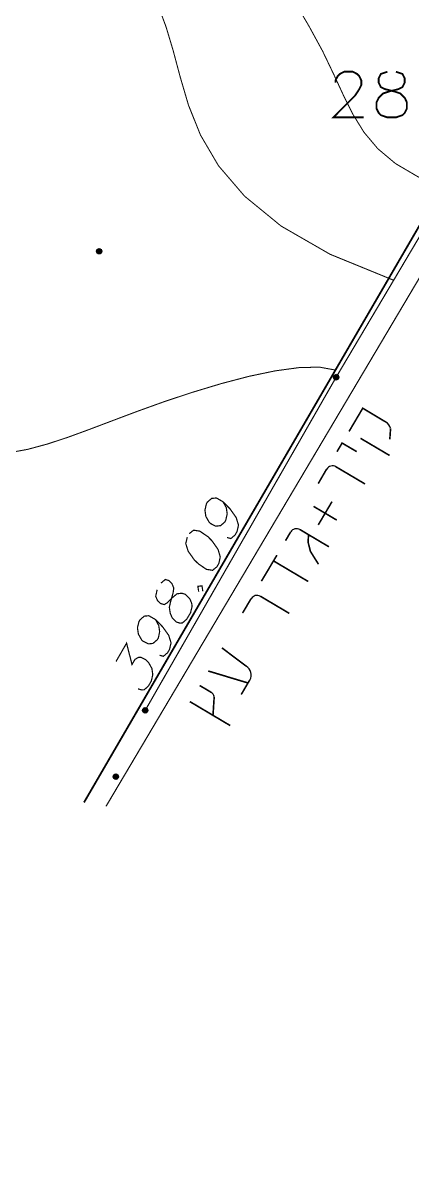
# Model space of a CAD drawing. Extents: x 489 to 720, y 1028 to 1176.
# Drawn here: x 504.79 to 508.65, y 1052.75 to 1064.1 of the extents above; entities that cross this region are included whole.
import ezdxf

# ---------------------------------------------------------------- set-up
doc = ezdxf.new("R2010")
doc.units = 0
doc.header["$MEASUREMENT"] = 0
for name, color, linetype in [('1501-GADER-EZ', 7, 'Continuous'), ('1501-KIR-BETON', 7, 'Continuous'), ('1501-TOPO', 7, 'Continuous'), ('1506', 7, 'Continuous'), ('2602-KIR-BETON', 7, 'Continuous'), ('M1602', 7, 'Continuous')]:
    doc.layers.add(name, color=color, linetype=linetype)

msp = doc.modelspace()

# ---------------------------------------------------------------- hatches: boundary and pattern name
at = {"layer": '1501-GADER-EZ', "linetype": 'Continuous', "ltscale": 0.045455}
for points in [[(505.691, 1056.645), (505.737, 1056.617), (505.688, 1056.634)], [(505.737, 1056.617), (505.688, 1056.634), (505.73, 1056.61)], [(505.688, 1056.634), (505.73, 1056.61), (505.689, 1056.624)], [(505.73, 1056.61), (505.689, 1056.624), (505.721, 1056.606)], [(505.689, 1056.624), (505.721, 1056.606), (505.694, 1056.615)], [(505.698, 1056.651), (505.74, 1056.628), (505.691, 1056.645)], [(505.74, 1056.628), (505.691, 1056.645), (505.737, 1056.617)], [(505.721, 1056.606), (505.694, 1056.615), (505.711, 1056.605)], [(505.694, 1056.615), (505.711, 1056.605), (505.7, 1056.608)], [(505.707, 1056.656), (505.739, 1056.638), (505.698, 1056.651)], [(505.739, 1056.638), (505.698, 1056.651), (505.74, 1056.628)], [(505.717, 1056.657), (505.735, 1056.647), (505.707, 1056.656)], [(505.735, 1056.647), (505.707, 1056.656), (505.739, 1056.638)], [(505.728, 1056.654), (505.717, 1056.657), (505.735, 1056.647)]]:
    msp.add_hatch(color=7, dxfattribs=at).paths.add_polyline_path(points, flags=0)
at = {"layer": '1501-KIR-BETON', "linetype": 'Continuous', "ltscale": 0.045455}
for points in [[(507.877, 1060.599), (507.922, 1060.573), (507.873, 1060.59)], [(507.922, 1060.573), (507.873, 1060.59), (507.915, 1060.565)], [(507.873, 1060.59), (507.915, 1060.565), (507.874, 1060.58)], [(507.915, 1060.565), (507.874, 1060.58), (507.906, 1060.56)], [(507.874, 1060.58), (507.906, 1060.56), (507.879, 1060.571)], [(507.883, 1060.607), (507.925, 1060.583), (507.877, 1060.599)], [(507.925, 1060.583), (507.877, 1060.599), (507.922, 1060.573)], [(507.906, 1060.56), (507.879, 1060.571), (507.896, 1060.56)], [(507.879, 1060.571), (507.896, 1060.56), (507.887, 1060.564)], [(507.892, 1060.612), (507.925, 1060.593), (507.883, 1060.607)], [(507.925, 1060.593), (507.883, 1060.607), (507.925, 1060.583)], [(507.903, 1060.613), (507.921, 1060.603), (507.892, 1060.612)], [(507.921, 1060.603), (507.892, 1060.612), (507.925, 1060.593)], [(507.913, 1060.609), (507.903, 1060.613), (507.921, 1060.603)], [(505.983, 1057.3), (506.029, 1057.274), (505.98, 1057.291)], [(506.029, 1057.274), (505.98, 1057.291), (506.022, 1057.267)], [(505.98, 1057.291), (506.022, 1057.267), (505.981, 1057.281)], [(506.022, 1057.267), (505.981, 1057.281), (506.013, 1057.263)], [(505.981, 1057.281), (506.013, 1057.263), (505.986, 1057.272)], [(505.99, 1057.308), (506.032, 1057.284), (505.983, 1057.3)], [(506.032, 1057.284), (505.983, 1057.3), (506.029, 1057.274)], [(505.999, 1057.313), (506.032, 1057.295), (505.99, 1057.308)], [(506.032, 1057.295), (505.99, 1057.308), (506.032, 1057.284)], [(506.01, 1057.314), (506.028, 1057.304), (505.999, 1057.313)], [(506.028, 1057.304), (505.999, 1057.313), (506.032, 1057.295)], [(506.02, 1057.31), (506.01, 1057.314), (506.028, 1057.304)], [(506.013, 1057.263), (505.986, 1057.272), (506.003, 1057.262)], [(505.986, 1057.272), (506.003, 1057.262), (505.994, 1057.265)]]:
    msp.add_hatch(color=18, dxfattribs=at).paths.add_polyline_path(points, flags=0)
at = {"layer": '1501-TOPO', "linetype": 'Continuous', "ltscale": 0.045455}
for points in [[(505.525, 1061.845), (505.525, 1061.825), (505.523, 1061.834)], [(505.531, 1061.854), (505.531, 1061.816), (505.525, 1061.845)], [(505.531, 1061.816), (505.525, 1061.845), (505.525, 1061.825)], [(505.54, 1061.859), (505.54, 1061.81), (505.531, 1061.854)], [(505.54, 1061.81), (505.531, 1061.854), (505.531, 1061.816)], [(505.55, 1061.862), (505.55, 1061.808), (505.54, 1061.859)], [(505.55, 1061.808), (505.54, 1061.859), (505.54, 1061.81)], [(505.56, 1061.859), (505.56, 1061.81), (505.55, 1061.862)], [(505.56, 1061.81), (505.55, 1061.862), (505.55, 1061.808)], [(505.569, 1061.854), (505.569, 1061.816), (505.56, 1061.859)], [(505.569, 1061.816), (505.56, 1061.859), (505.56, 1061.81)], [(505.574, 1061.845), (505.574, 1061.825), (505.569, 1061.854)], [(505.574, 1061.825), (505.569, 1061.854), (505.569, 1061.816)], [(505.577, 1061.834), (505.574, 1061.845), (505.574, 1061.825)]]:
    msp.add_hatch(color=7, dxfattribs=at).paths.add_polyline_path(points, flags=0)

# ---------------------------------------------------------------- linework, layer by layer
at = {"color": 214, "linetype": 'Continuous', "ltscale": 0.045455, "const_width": 0.0182}
for points in [[(507.892, 1063.504), (507.892, 1063.525), (507.914, 1063.568), (507.936, 1063.59), (507.978, 1063.612), (508.064, 1063.612), (508.107, 1063.59), (508.128, 1063.568), (508.149, 1063.525), (508.149, 1063.482), (508.128, 1063.439), (508.086, 1063.375), (507.871, 1063.16), (508.171, 1063.16)], [(508.407, 1063.612), (508.342, 1063.59), (508.321, 1063.547), (508.321, 1063.504), (508.342, 1063.46), (508.386, 1063.439), (508.472, 1063.418), (508.536, 1063.397), (508.579, 1063.354), (508.6, 1063.31), (508.6, 1063.247), (508.579, 1063.204), (508.557, 1063.182), (508.492, 1063.16), (508.407, 1063.16), (508.342, 1063.182), (508.321, 1063.204), (508.3, 1063.247), (508.3, 1063.31), (508.321, 1063.354), (508.364, 1063.397), (508.429, 1063.418), (508.514, 1063.439), (508.557, 1063.46), (508.579, 1063.504), (508.579, 1063.547), (508.557, 1063.59), (508.492, 1063.612)]]:
    msp.add_lwpolyline(points, dxfattribs=at)
at = {"color": 250, "linetype": 'Continuous', "ltscale": 0.045455, "const_width": 0.0158}
for points in [[(508.392, 1060.143), (508.163, 1060.28), (508.027, 1060.05)], [(508.431, 1059.971), (508.439, 1060.082)], [(507.907, 1059.849), (507.958, 1059.935), (508.103, 1059.85)], [(508.429, 1059.812), (508.141, 1059.982)], [(507.805, 1059.678), (507.721, 1059.533)], [(508.185, 1059.53), (507.897, 1059.7)], [(507.858, 1059.355), (507.722, 1059.125)], [(507.905, 1059.172), (507.675, 1059.308)], [(507.448, 1059.055), (507.397, 1058.968)], [(507.827, 1058.908), (507.539, 1059.079)], [(507.724, 1058.735), (507.644, 1058.862), (507.621, 1058.953), (507.625, 1059.028)], [(507.158, 1058.567), (507.312, 1058.825)], [(507.278, 1058.768), (507.622, 1058.564)], [(507.435, 1058.248), (507.148, 1058.418)], [(507.056, 1058.395), (506.971, 1058.251)], [(507.008, 1057.725), (506.766, 1057.907)], [(506.63, 1057.678), (507.025, 1057.559)], [(506.661, 1057.466), (506.546, 1057.534)], [(506.958, 1057.445), (507.042, 1057.588)], [(506.678, 1057.239), (506.69, 1057.425)], [(506.849, 1057.137), (506.448, 1057.375)]]:
    msp.add_lwpolyline(points, dxfattribs=at)
at = {"color": 18, "linetype": 'Continuous', "ltscale": 0.045455, "const_width": 0.012}
for points in [[(506.778, 1059.353), (506.81, 1059.295), (506.819, 1059.233), (506.804, 1059.17), (506.795, 1059.153), (506.753, 1059.117), (506.705, 1059.112), (506.654, 1059.138), (506.64, 1059.151), (506.607, 1059.209), (506.598, 1059.271), (506.613, 1059.334), (506.622, 1059.35), (506.665, 1059.387), (506.712, 1059.391), (506.778, 1059.353), (506.847, 1059.283), (506.908, 1059.197), (506.931, 1059.122), (506.916, 1059.058), (506.897, 1059.025), (506.855, 1058.989), (506.817, 1059)], [(506.423, 1059.004), (506.408, 1058.94), (506.431, 1058.865), (506.492, 1058.779), (506.535, 1058.737), (506.614, 1058.684), (506.674, 1058.675), (506.717, 1058.71), (506.736, 1058.743), (506.75, 1058.807), (506.728, 1058.882), (506.667, 1058.968), (506.625, 1059.01), (506.546, 1059.063), (506.485, 1059.072), (506.442, 1059.037)], [(506.124, 1058.482), (506.11, 1058.418), (506.128, 1058.374), (506.156, 1058.347), (506.194, 1058.335), (506.227, 1058.355), (506.279, 1058.407), (506.321, 1058.442), (506.367, 1058.448), (506.405, 1058.437), (506.447, 1058.395), (506.466, 1058.35), (506.471, 1058.32), (506.456, 1058.256), (506.417, 1058.19), (506.375, 1058.154), (506.352, 1058.151), (506.314, 1058.163), (506.273, 1058.205), (506.254, 1058.249), (506.245, 1058.31), (506.26, 1058.373), (506.283, 1058.454), (506.289, 1058.5), (506.27, 1058.545), (506.242, 1058.573), (506.205, 1058.584), (506.162, 1058.548)], [(506.536, 1058.463), (506.528, 1058.516), (506.569, 1058.521), (506.577, 1058.467)], [(506.108, 1058.187), (506.14, 1058.128), (506.149, 1058.067), (506.136, 1058.004), (506.125, 1057.987), (506.083, 1057.951), (506.037, 1057.946), (505.985, 1057.972), (505.971, 1057.985), (505.938, 1058.043), (505.929, 1058.105), (505.944, 1058.168), (505.954, 1058.184), (505.996, 1058.221), (506.042, 1058.225), (506.108, 1058.187), (506.178, 1058.116), (506.239, 1058.031), (506.262, 1057.956), (506.247, 1057.892), (506.228, 1057.859), (506.186, 1057.823), (506.148, 1057.834)], [(505.716, 1057.771), (505.821, 1057.953), (505.875, 1057.742), (505.904, 1057.792), (505.937, 1057.812), (505.961, 1057.814), (506.012, 1057.789), (506.04, 1057.76), (506.072, 1057.703), (506.081, 1057.641), (506.066, 1057.578), (506.038, 1057.529), (505.996, 1057.492), (505.972, 1057.49), (505.935, 1057.501)]]:
    msp.add_lwpolyline(points, dxfattribs=at)
at = {"color": 250, "linetype": 'Continuous', "ltscale": 0.045455}
for centre, radius, start, end in [((508.341, 1060.057), 0.1, 14.3097, 59.3097), ((508.341, 1060.057), 0.1, 14.3097, 59.3097), ((507.863, 1059.643), 0.0659, 59.3097, 149.3042), ((507.506, 1059.021), 0.0659, 59.3097, 149.3042), ((507.114, 1058.36), 0.0659, 59.3097, 149.3042), ((506.957, 1057.639), 0.1, 329.3042, 419.3042), ((506.627, 1057.408), 0.0659, 14.3097, 59.3097)]:
    msp.add_arc(centre, radius, start, end, dxfattribs=at)
at = {"layer": '1501-GADER-EZ', "color": 7, "linetype": 'Continuous', "ltscale": 0.045455}
for points in [[(505.691, 1056.645), (505.737, 1056.617), (505.688, 1056.634)], [(505.737, 1056.617), (505.688, 1056.634), (505.73, 1056.61)], [(505.688, 1056.634), (505.73, 1056.61), (505.689, 1056.624)], [(505.73, 1056.61), (505.689, 1056.624), (505.721, 1056.606)], [(505.689, 1056.624), (505.721, 1056.606), (505.694, 1056.615)], [(505.698, 1056.651), (505.74, 1056.628), (505.691, 1056.645)], [(505.74, 1056.628), (505.691, 1056.645), (505.737, 1056.617)], [(505.721, 1056.606), (505.694, 1056.615), (505.711, 1056.605)], [(505.694, 1056.615), (505.711, 1056.605), (505.7, 1056.608)], [(505.707, 1056.656), (505.739, 1056.638), (505.698, 1056.651)], [(505.739, 1056.638), (505.698, 1056.651), (505.74, 1056.628)], [(505.717, 1056.657), (505.735, 1056.647), (505.707, 1056.656)], [(505.735, 1056.647), (505.707, 1056.656), (505.739, 1056.638)], [(505.728, 1056.654), (505.717, 1056.657), (505.735, 1056.647)]]:
    msp.add_lwpolyline(points, dxfattribs=at)
at = {"layer": '1501-GADER-EZ', "color": 7, "linetype": 'Continuous', "ltscale": 0.045455, "const_width": 0.0055}
msp.add_lwpolyline([(505.703, 1056.631), (505.727, 1056.631)], dxfattribs=at)
at = {"layer": '1501-GADER-EZ', "color": 7, "linetype": 'Continuous', "ltscale": 0.045455}
msp.add_circle((505.714, 1056.631), 0.0261, dxfattribs=at)
at = {"layer": '1501-KIR-BETON', "color": 18, "linetype": 'Continuous', "ltscale": 0.045455, "const_width": 0.012}
for points in [[(507.873, 1060.587), (507.927, 1060.587)], [(505.98, 1057.288), (506.033, 1057.288)]]:
    msp.add_lwpolyline(points, dxfattribs=at)
at = {"layer": '1501-KIR-BETON', "color": 18, "linetype": 'Continuous', "ltscale": 0.045455}
for points in [[(507.877, 1060.599), (507.922, 1060.573), (507.873, 1060.59)], [(507.922, 1060.573), (507.873, 1060.59), (507.915, 1060.565)], [(507.873, 1060.59), (507.915, 1060.565), (507.874, 1060.58)], [(507.915, 1060.565), (507.874, 1060.58), (507.906, 1060.56)], [(507.874, 1060.58), (507.906, 1060.56), (507.879, 1060.571)], [(507.883, 1060.607), (507.925, 1060.583), (507.877, 1060.599)], [(507.925, 1060.583), (507.877, 1060.599), (507.922, 1060.573)], [(507.906, 1060.56), (507.879, 1060.571), (507.896, 1060.56)], [(507.879, 1060.571), (507.896, 1060.56), (507.887, 1060.564)], [(507.892, 1060.612), (507.925, 1060.593), (507.883, 1060.607)], [(507.925, 1060.593), (507.883, 1060.607), (507.925, 1060.583)], [(507.903, 1060.613), (507.921, 1060.603), (507.892, 1060.612)], [(507.921, 1060.603), (507.892, 1060.612), (507.925, 1060.593)], [(507.913, 1060.609), (507.903, 1060.613), (507.921, 1060.603)], [(505.983, 1057.3), (506.029, 1057.274), (505.98, 1057.291)], [(506.029, 1057.274), (505.98, 1057.291), (506.022, 1057.267)], [(505.98, 1057.291), (506.022, 1057.267), (505.981, 1057.281)], [(506.022, 1057.267), (505.981, 1057.281), (506.013, 1057.263)], [(505.981, 1057.281), (506.013, 1057.263), (505.986, 1057.272)], [(505.99, 1057.308), (506.032, 1057.284), (505.983, 1057.3)], [(506.032, 1057.284), (505.983, 1057.3), (506.029, 1057.274)], [(505.999, 1057.313), (506.032, 1057.295), (505.99, 1057.308)], [(506.032, 1057.295), (505.99, 1057.308), (506.032, 1057.284)], [(506.01, 1057.314), (506.028, 1057.304), (505.999, 1057.313)], [(506.028, 1057.304), (505.999, 1057.313), (506.032, 1057.295)], [(506.02, 1057.31), (506.01, 1057.314), (506.028, 1057.304)], [(506.013, 1057.263), (505.986, 1057.272), (506.003, 1057.262)], [(505.986, 1057.272), (506.003, 1057.262), (505.994, 1057.265)]]:
    msp.add_lwpolyline(points, dxfattribs=at)
for centre in [(507.899, 1060.587), (506.006, 1057.288)]:
    msp.add_circle(centre, 0.0261, dxfattribs=at)
at = {"layer": '1501-TOPO', "color": 7, "linetype": 'Continuous', "ltscale": 0.045455, "const_width": 0.0112}
msp.add_lwpolyline([(505.525, 1061.834), (505.575, 1061.834)], dxfattribs=at)
at = {"layer": '1501-TOPO', "color": 7, "linetype": 'Continuous', "ltscale": 0.045455}
for points in [[(505.525, 1061.845), (505.525, 1061.825), (505.523, 1061.834)], [(505.531, 1061.854), (505.531, 1061.816), (505.525, 1061.845)], [(505.531, 1061.816), (505.525, 1061.845), (505.525, 1061.825)], [(505.54, 1061.859), (505.54, 1061.81), (505.531, 1061.854)], [(505.54, 1061.81), (505.531, 1061.854), (505.531, 1061.816)], [(505.55, 1061.862), (505.55, 1061.808), (505.54, 1061.859)], [(505.55, 1061.808), (505.54, 1061.859), (505.54, 1061.81)], [(505.56, 1061.859), (505.56, 1061.81), (505.55, 1061.862)], [(505.56, 1061.81), (505.55, 1061.862), (505.55, 1061.808)], [(505.569, 1061.854), (505.569, 1061.816), (505.56, 1061.859)], [(505.569, 1061.816), (505.56, 1061.859), (505.56, 1061.81)], [(505.574, 1061.845), (505.574, 1061.825), (505.569, 1061.854)], [(505.574, 1061.825), (505.569, 1061.854), (505.569, 1061.816)], [(505.577, 1061.834), (505.574, 1061.845), (505.574, 1061.825)]]:
    msp.add_lwpolyline(points, dxfattribs=at)
msp.add_circle((505.55, 1061.834), 0.0261, dxfattribs=at)
at = {"layer": '1506', "color": 13, "linetype": 'Continuous', "ltscale": 0.045455, "const_width": 0.01}
for points in [[(506.138, 1064.258), (506.213, 1064.055), (506.283, 1063.822), (506.352, 1063.563), (506.435, 1063.281), (506.554, 1062.985), (506.732, 1062.682), (506.991, 1062.38), (507.353, 1062.084), (507.838, 1061.805), (508.47, 1061.547)], [(507.486, 1064.308), (507.633, 1064.058), (507.764, 1063.818), (507.872, 1063.593), (507.969, 1063.384), (508.065, 1063.191), (508.175, 1063.013), (508.312, 1062.85), (508.487, 1062.703), (508.714, 1062.57), (509.006, 1062.449)], [(504.648, 1059.838), (504.838, 1059.872), (505.035, 1059.925), (505.239, 1059.992), (505.455, 1060.071), (505.685, 1060.158), (505.933, 1060.251), (506.2, 1060.347), (506.479, 1060.439), (506.761, 1060.524), (507.036, 1060.596), (507.295, 1060.65), (507.531, 1060.682), (507.733, 1060.687), (507.892, 1060.658)]]:
    msp.add_lwpolyline(points, dxfattribs=at)
at = {"layer": '2602-KIR-BETON', "color": 18, "linetype": 'Continuous', "ltscale": 0.045455, "const_width": 0.012}
for points in [[(529.792, 1051.149), (530.88, 1050.507), (530.965, 1050.705), (527.67, 1052.666), (523.844, 1054.842), (520.935, 1056.522), (518.011, 1058.22), (514.446, 1060.285), (509.464, 1063.222), (507.899, 1060.587), (506.006, 1057.288)], [(508.747, 1061.608), (507.182, 1058.973), (505.617, 1056.337)]]:
    msp.add_lwpolyline(points, dxfattribs=at)
at = {"layer": 'M1602', "color": 214, "linetype": 'Continuous', "ltscale": 0.045455, "const_width": 0.0182}
msp.add_lwpolyline([(522.642, 1085.99), (505.399, 1056.376)], dxfattribs=at)

doc.saveas('drawing.dxf')
